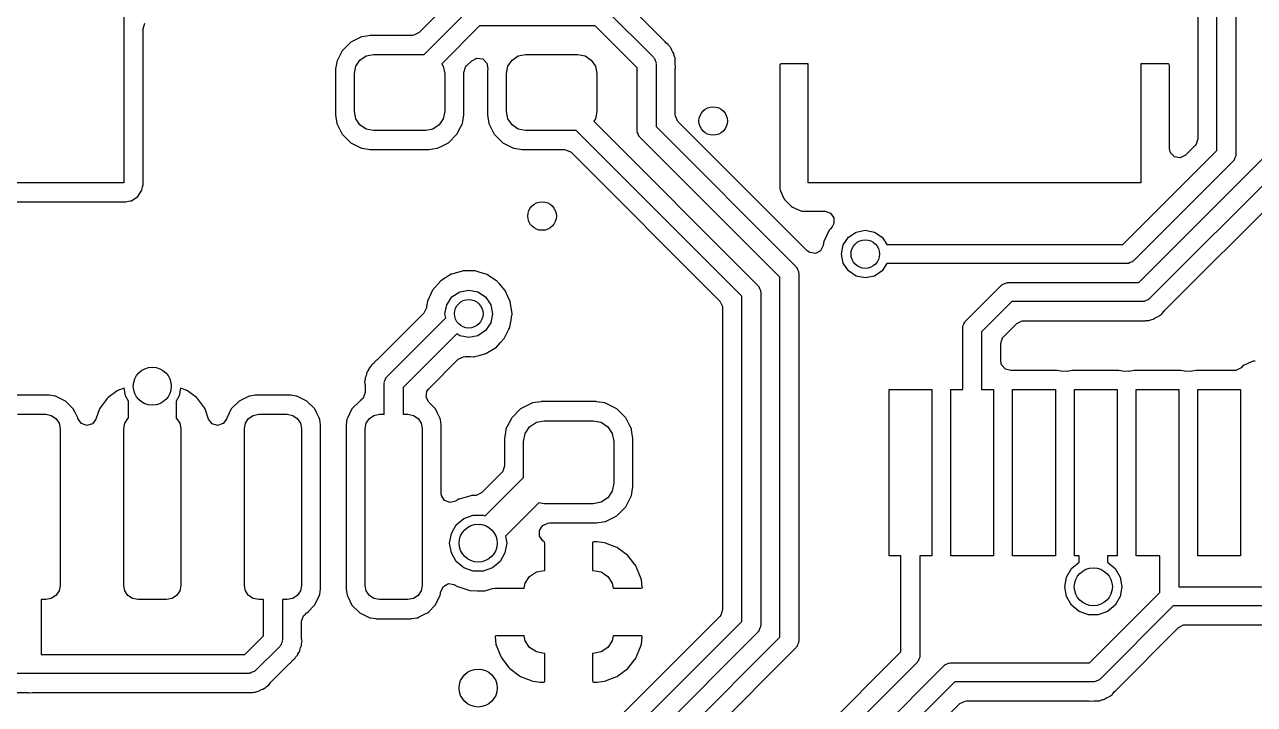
# Model space of a CAD drawing. Extents: x 0.04 to 2.01, y 0.04 to 5.04.
# Drawn here: x 0.841 to 1.35, y 2.077 to 2.359 of the extents above; entities that cross this region are included whole.
import ezdxf

# ---------------------------------------------------------------- set-up
doc = ezdxf.new("R2010")
doc.units = 0
doc.header["$MEASUREMENT"] = 0
doc.layers.add('BLACK', color=7, linetype='CONTINUOUS')

msp = doc.modelspace()

# ---------------------------------------------------------------- linework, layer by layer
at = {"layer": 'BLACK', "linetype": 'CONTINUOUS'}
for p, q in [((1.33469, 2.30669), (1.33469, 2.42742)), ((1.34256, 2.42906), (1.34256, 2.30506)), ((1.32679, 2.42254), (1.32679, 2.31157)), ((1.01452, 2.3659), (1.00412, 2.35549)), ((1.00624, 2.34646), (1.02478, 2.36499)), ((1.08152, 2.36499), (1.10121, 2.3453)), ((0.88189, 2.36197), (0.88189, 2.29331)), ((0.889783, 2.35709), (0.890528, 2.35938)), ((1.10603, 2.35165), (1.09485, 2.36282)), ((0.889783, 2.29253), (0.889783, 2.35709)), ((0.980303, 2.35377), (0.978078, 2.35263)), ((0.982393, 2.3541), (0.980303, 2.35377)), ((0.983844, 2.35433), (0.982393, 2.3541)), ((0.983995, 2.35435), (0.983844, 2.35433)), ((0.983844, 2.35433), (0.983844, 2.35433)), ((0.985641, 2.35435), (0.983995, 2.35435)), ((1.00136, 2.35435), (0.985641, 2.35435)), ((1.00197, 2.3544), (1.00136, 2.35435)), ((1.00412, 2.35549), (1.00197, 2.3544)), ((1.02919, 2.35827), (1.0135, 2.34258)), ((1.07711, 2.35827), (1.02919, 2.35827)), ((1.09449, 2.34089), (1.07711, 2.35827)), ((0.975853, 2.3515), (0.972321, 2.34797)), ((0.976126, 2.35164), (0.975853, 2.3515)), ((0.978078, 2.35263), (0.976126, 2.35164)), ((0.976126, 2.35164), (0.976126, 2.35164)), ((1.10643, 2.3513), (1.10603, 2.35165)), ((1.10734, 2.3506), (1.10643, 2.3513)), ((1.10753, 2.3503), (1.10734, 2.3506)), ((1.10753, 2.35029), (1.10753, 2.3503)), ((1.10753, 2.3503), (1.10753, 2.3503)), ((1.1081, 2.34958), (1.10753, 2.35029)), ((1.10827, 2.34941), (1.1081, 2.34958)), ((1.10843, 2.34922), (1.10827, 2.34941)), ((1.10854, 2.34896), (1.10843, 2.34922)), ((1.10884, 2.34825), (1.10854, 2.34896)), ((1.10854, 2.34896), (1.10854, 2.34896)), ((0.970329, 2.34406), (0.970053, 2.34352)), ((0.972182, 2.34769), (0.970329, 2.34406)), ((0.972321, 2.34797), (0.972182, 2.34769)), ((0.972182, 2.34769), (0.972182, 2.34769)), ((0.977962, 2.3416), (0.979668, 2.34415)), ((0.979668, 2.34415), (0.982223, 2.34586)), ((0.982223, 2.34586), (0.985236, 2.34646)), ((0.985236, 2.34646), (1.00624, 2.34646)), ((1.0238, 2.34171), (1.02596, 2.34388)), ((1.02596, 2.34388), (1.02811, 2.34497)), ((1.02811, 2.34497), (1.03049, 2.3446)), ((1.03049, 2.3446), (1.03219, 2.34289)), ((1.04095, 2.3416), (1.04266, 2.34415)), ((1.04266, 2.34415), (1.04522, 2.34586)), ((1.04522, 2.34586), (1.04823, 2.34646)), ((1.04823, 2.34646), (1.06988, 2.34646)), ((1.06988, 2.34646), (1.0729, 2.34586)), ((1.0729, 2.34586), (1.07545, 2.34415)), ((1.07545, 2.34415), (1.07716, 2.3416)), ((1.10121, 2.3453), (1.10135, 2.34502)), ((1.10135, 2.34502), (1.10161, 2.34483)), ((1.10161, 2.34483), (1.1019, 2.34396)), ((1.1019, 2.34396), (1.10231, 2.34314)), ((1.1091, 2.34775), (1.10884, 2.34825)), ((1.10965, 2.34685), (1.1091, 2.34775)), ((1.10974, 2.34641), (1.10965, 2.34685)), ((1.10999, 2.34558), (1.10974, 2.34641)), ((1.11002, 2.3455), (1.10999, 2.34558)), ((1.11017, 2.34517), (1.11002, 2.3455)), ((1.11002, 2.3455), (1.11002, 2.3455)), ((1.11021, 2.34406), (1.11017, 2.34517)), ((1.11021, 2.344), (1.11021, 2.34406)), ((1.11022, 2.34379), (1.11021, 2.344)), ((1.11026, 2.34362), (1.11022, 2.34379)), ((1.11026, 2.34285), (1.11026, 2.34362)), ((0.969582, 2.34054), (0.969469, 2.33982)), ((0.969469, 2.33982), (0.969469, 2.32159)), ((0.970005, 2.34321), (0.969582, 2.34054)), ((0.970053, 2.34352), (0.970005, 2.34321)), ((0.970005, 2.34321), (0.970005, 2.34321)), ((0.977362, 2.33858), (0.977962, 2.3416)), ((0.977362, 2.32283), (0.977362, 2.33858)), ((1.0135, 2.34258), (1.01416, 2.3416)), ((1.01416, 2.3416), (1.01476, 2.33858)), ((1.01476, 2.33858), (1.01476, 2.32283)), ((1.02266, 2.33896), (1.0234, 2.34125)), ((1.02266, 2.32159), (1.02266, 2.33896)), ((1.0234, 2.34125), (1.0238, 2.34171)), ((1.03219, 2.34289), (1.03257, 2.34051)), ((1.03257, 2.34051), (1.03246, 2.33982)), ((1.03246, 2.33982), (1.03246, 2.32159)), ((1.04035, 2.33858), (1.04095, 2.3416)), ((1.04035, 2.32283), (1.04035, 2.33858)), ((1.07716, 2.3416), (1.07776, 2.33858)), ((1.07776, 2.33858), (1.07776, 2.32283)), ((1.09449, 2.31496), (1.09449, 2.34089)), ((1.10231, 2.34314), (1.10226, 2.34282)), ((1.10226, 2.34282), (1.10236, 2.34252)), ((1.10236, 2.34252), (1.10236, 2.31659)), ((1.11026, 2.34271), (1.11026, 2.34285)), ((1.11033, 2.34076), (1.11026, 2.34271)), ((1.11026, 2.34041), (1.11027, 2.34058)), ((1.11026, 2.32148), (1.11026, 2.34041)), ((1.11027, 2.34058), (1.11033, 2.34076)), ((1.15366, 2.34236), (1.15354, 2.3422)), ((1.15354, 2.3422), (1.15354, 2.29167)), ((1.15416, 2.34252), (1.15366, 2.34236)), ((1.16535, 2.34252), (1.15416, 2.34252)), ((1.16535, 2.29331), (1.16535, 2.34252)), ((1.31464, 2.34252), (1.30315, 2.34252)), ((1.30315, 2.34252), (1.30315, 2.29331)), ((1.3148, 2.3424), (1.31464, 2.34252)), ((1.31496, 2.3419), (1.3148, 2.3424)), ((1.31496, 2.30753), (1.31496, 2.3419)), ((0.969469, 2.32159), (0.969493, 2.32144)), ((0.969493, 2.32144), (0.969493, 2.32144)), ((0.969493, 2.32144), (0.969646, 2.32047)), ((0.969646, 2.32047), (0.970053, 2.3179)), ((0.977962, 2.31982), (0.977362, 2.32283)), ((0.979668, 2.31727), (0.977962, 2.31982)), ((1.01416, 2.31982), (1.01246, 2.31727)), ((1.01476, 2.32283), (1.01416, 2.31982)), ((1.02207, 2.3179), (1.0222, 2.31868)), ((1.0222, 2.31868), (1.02263, 2.32144)), ((1.02263, 2.32144), (1.02266, 2.32159)), ((1.02263, 2.32144), (1.02263, 2.32144)), ((1.03246, 2.32159), (1.03248, 2.32144)), ((1.03248, 2.32144), (1.03248, 2.32144)), ((1.03248, 2.32144), (1.03264, 2.32047)), ((1.03264, 2.32047), (1.03305, 2.3179)), ((1.04095, 2.31982), (1.04035, 2.32283)), ((1.04266, 2.31727), (1.04095, 2.31982)), ((1.07716, 2.31982), (1.0765, 2.31883)), ((1.0765, 2.31883), (1.14452, 2.25082)), ((1.07776, 2.32283), (1.07716, 2.31982)), ((1.1103, 2.32087), (1.11026, 2.32148)), ((1.1114, 2.31872), (1.1103, 2.32087)), ((1.16497, 2.26515), (1.1114, 2.31872)), ((1.30224, 2.25197), (1.37195, 2.32168)), ((0.970053, 2.3179), (0.972321, 2.31345)), ((0.972321, 2.31345), (0.975853, 2.30992)), ((0.982223, 2.31556), (0.979668, 2.31727)), ((0.985236, 2.31496), (0.982223, 2.31556)), ((1.00689, 2.31496), (0.985236, 2.31496)), ((1.0099, 2.31556), (1.00689, 2.31496)), ((1.01246, 2.31727), (1.0099, 2.31556)), ((1.01627, 2.30992), (1.01981, 2.31345)), ((1.01981, 2.31345), (1.02125, 2.31628)), ((1.02125, 2.31628), (1.02193, 2.31763)), ((1.02193, 2.31763), (1.02207, 2.3179)), ((1.02193, 2.31763), (1.02193, 2.31763)), ((1.03305, 2.3179), (1.03531, 2.31345)), ((1.03531, 2.31345), (1.03884, 2.30992)), ((1.04522, 2.31556), (1.04266, 2.31727)), ((1.04823, 2.31496), (1.04522, 2.31556)), ((1.06924, 2.31496), (1.04823, 2.31496)), ((1.1378, 2.2464), (1.06924, 2.31496)), ((1.09459, 2.31466), (1.09449, 2.31496)), ((1.09454, 2.31434), (1.09459, 2.31466)), ((1.09496, 2.31352), (1.09454, 2.31434)), ((1.09524, 2.31265), (1.09496, 2.31352)), ((1.10236, 2.31659), (1.16026, 2.25869)), ((1.37637, 2.31496), (1.30665, 2.24525)), ((0.975853, 2.30992), (0.976126, 2.30978)), ((0.976126, 2.30978), (0.976126, 2.30978)), ((0.976126, 2.30978), (0.978022, 2.30881)), ((0.978022, 2.30881), (0.980303, 2.30765)), ((1.01182, 2.30765), (1.0141, 2.30881)), ((1.0141, 2.30881), (1.016, 2.30978)), ((1.016, 2.30978), (1.01627, 2.30992)), ((1.016, 2.30978), (1.016, 2.30978)), ((1.03884, 2.30992), (1.03912, 2.30978)), ((1.03912, 2.30978), (1.03912, 2.30978)), ((1.03912, 2.30978), (1.04101, 2.30881)), ((1.04101, 2.30881), (1.0433, 2.30765)), ((1.0955, 2.31246), (1.09524, 2.31265)), ((1.09564, 2.31218), (1.0955, 2.31246)), ((1.15354, 2.25427), (1.09564, 2.31218)), ((1.32565, 2.30881), (1.32161, 2.30478)), ((1.32605, 2.30928), (1.32565, 2.30881)), ((1.32679, 2.31157), (1.32605, 2.30928)), ((0.980303, 2.30765), (0.980606, 2.3076)), ((0.980606, 2.3076), (0.980606, 2.3076)), ((0.980606, 2.3076), (0.983844, 2.30709)), ((0.983844, 2.30709), (0.983844, 2.30709)), ((0.983844, 2.30709), (0.983995, 2.30707)), ((0.983995, 2.30707), (0.996061, 2.30707)), ((0.996061, 2.30707), (1.00813, 2.30707)), ((1.00813, 2.30707), (1.00828, 2.30709)), ((1.00828, 2.30709), (1.00973, 2.30732)), ((1.00828, 2.30709), (1.00828, 2.30709)), ((1.00973, 2.30732), (1.01182, 2.30765)), ((1.0433, 2.30765), (1.0436, 2.3076)), ((1.0436, 2.3076), (1.0436, 2.3076)), ((1.0436, 2.3076), (1.04684, 2.30709)), ((1.04684, 2.30709), (1.04684, 2.30709)), ((1.04684, 2.30709), (1.04699, 2.30707)), ((1.04699, 2.30707), (1.04863, 2.30707)), ((1.04863, 2.30707), (1.06435, 2.30707)), ((1.06435, 2.30707), (1.06664, 2.30632)), ((1.06664, 2.30632), (1.06711, 2.30593)), ((1.06711, 2.30593), (1.12876, 2.24427)), ((1.29572, 2.26772), (1.33469, 2.30669)), ((1.313, 2.24043), (1.37849, 2.30593)), ((1.31539, 2.30577), (1.31496, 2.30753)), ((1.31709, 2.30406), (1.31539, 2.30577)), ((1.31947, 2.30368), (1.31709, 2.30406)), ((1.32161, 2.30478), (1.31947, 2.30368)), ((1.34209, 2.30362), (1.34181, 2.30274)), ((1.34251, 2.30444), (1.34209, 2.30362)), ((1.34256, 2.30506), (1.34246, 2.30475)), ((1.34246, 2.30475), (1.34251, 2.30444)), ((1.34141, 2.30227), (1.30013, 2.261)), ((1.34155, 2.30255), (1.34141, 2.30227)), ((1.34181, 2.30274), (1.34155, 2.30255)), ((0.88189, 2.29331), (0.744094, 2.29331)), ((1.30315, 2.29331), (1.16535, 2.29331)), ((0.88497, 2.28587), (0.887581, 2.28762)), ((0.887581, 2.28762), (0.889325, 2.29023)), ((0.889325, 2.29023), (0.889442, 2.29081)), ((0.889442, 2.29081), (0.889612, 2.29167)), ((0.889612, 2.29167), (0.889783, 2.29253)), ((1.15354, 2.29167), (1.15356, 2.29144)), ((1.15356, 2.29144), (1.15363, 2.29081)), ((1.15363, 2.29081), (1.15378, 2.29026)), ((1.15378, 2.29026), (1.15531, 2.28683)), ((0.743317, 2.28541), (0.882667, 2.28541)), ((0.882667, 2.28541), (0.883735, 2.28563)), ((0.883735, 2.28563), (0.884593, 2.2858)), ((0.884593, 2.2858), (0.88497, 2.28587)), ((0.884593, 2.2858), (0.884593, 2.2858)), ((1.15531, 2.28683), (1.15571, 2.28625)), ((1.15571, 2.28625), (1.15831, 2.28365)), ((1.15831, 2.28365), (1.15889, 2.28325)), ((1.15889, 2.28325), (1.16232, 2.28173)), ((1.16232, 2.28173), (1.16288, 2.28158)), ((1.16288, 2.28158), (1.16349, 2.28151)), ((1.16349, 2.28151), (1.16371, 2.2815)), ((1.16371, 2.2815), (1.17232, 2.2815)), ((1.17232, 2.2815), (1.17461, 2.28075)), ((1.17461, 2.28075), (1.17602, 2.2788)), ((1.17602, 2.2788), (1.17602, 2.27639)), ((1.174, 2.27362), (1.17184, 2.26902)), ((1.17438, 2.27405), (1.174, 2.27362)), ((1.17524, 2.27502), (1.17438, 2.27405)), ((1.17602, 2.27639), (1.17524, 2.27502)), ((1.18202, 2.27074), (1.18521, 2.27287)), ((1.18521, 2.27287), (1.18898, 2.27362)), ((1.18898, 2.27362), (1.19274, 2.27287)), ((1.19274, 2.27287), (1.19594, 2.27074)), ((1.17157, 2.26731), (1.17049, 2.26516)), ((1.17173, 2.2683), (1.17157, 2.26731)), ((1.17184, 2.26902), (1.17173, 2.2683)), ((1.17913, 2.26378), (1.17988, 2.26755)), ((1.17988, 2.26755), (1.18202, 2.27074)), ((1.19594, 2.27074), (1.19796, 2.26772)), ((1.19796, 2.26772), (1.29572, 2.26772)), ((1.16596, 2.26443), (1.16497, 2.26515)), ((1.16834, 2.26406), (1.16596, 2.26443)), ((1.17049, 2.26516), (1.16834, 2.26406)), ((1.17988, 2.26001), (1.17913, 2.26378)), ((1.16026, 2.25869), (1.16041, 2.25841)), ((1.16041, 2.25841), (1.16067, 2.25822)), ((1.16067, 2.25822), (1.16095, 2.25734)), ((1.16095, 2.25734), (1.16137, 2.25652)), ((1.18202, 2.25682), (1.17988, 2.26001)), ((1.19796, 2.25984), (1.19594, 2.25682)), ((1.29735, 2.25984), (1.19796, 2.25984)), ((1.29765, 2.25994), (1.29735, 2.25984)), ((1.29796, 2.25989), (1.29765, 2.25994)), ((1.29878, 2.26031), (1.29796, 2.25989)), ((1.29966, 2.26059), (1.29878, 2.26031)), ((1.29985, 2.26085), (1.29966, 2.26059)), ((1.30013, 2.261), (1.29985, 2.26085)), ((1.01311, 2.2527), (1.00975, 2.24889)), ((1.01741, 2.25541), (1.01311, 2.2527)), ((1.01767, 2.25549), (1.01741, 2.25541)), ((1.02203, 2.25673), (1.01767, 2.25549)), ((1.01767, 2.25549), (1.01767, 2.25549)), ((1.02229, 2.25681), (1.02203, 2.25673)), ((1.02203, 2.25673), (1.02203, 2.25673)), ((1.02257, 2.25681), (1.02229, 2.25681)), ((1.02436, 2.2568), (1.02257, 2.25681)), ((1.02737, 2.25678), (1.02436, 2.2568)), ((1.02988, 2.25603), (1.02737, 2.25678)), ((1.03197, 2.2554), (1.02988, 2.25603)), ((1.03224, 2.25532), (1.03197, 2.2554)), ((1.03197, 2.2554), (1.03197, 2.2554)), ((1.03265, 2.25506), (1.03224, 2.25532)), ((1.03627, 2.25271), (1.03265, 2.25506)), ((1.0365, 2.25256), (1.03627, 2.25271)), ((1.03627, 2.25271), (1.03627, 2.25271)), ((1.03668, 2.25235), (1.0365, 2.25256)), ((1.03748, 2.25142), (1.03668, 2.25235)), ((1.03668, 2.25235), (1.03668, 2.25235)), ((1.15354, 2.10507), (1.15354, 2.25427)), ((1.16137, 2.25652), (1.16132, 2.25621)), ((1.16132, 2.25621), (1.16142, 2.25591)), ((1.16142, 2.25591), (1.16142, 2.10344)), ((1.18521, 2.25469), (1.18202, 2.25682)), ((1.18898, 2.25394), (1.18521, 2.25469)), ((1.19274, 2.25469), (1.18898, 2.25394)), ((1.19594, 2.25682), (1.19274, 2.25469)), ((1.24659, 2.2515), (1.24742, 2.25192)), ((1.24742, 2.25192), (1.24773, 2.25187)), ((1.24773, 2.25187), (1.24803, 2.25197)), ((1.24803, 2.25197), (1.30224, 2.25197)), ((1.00975, 2.24889), (1.00759, 2.24429)), ((1.01776, 2.24601), (1.02096, 2.24815)), ((1.02096, 2.24815), (1.02472, 2.2489)), ((1.02472, 2.2489), (1.02849, 2.24815)), ((1.02849, 2.24815), (1.03168, 2.24601)), ((1.03982, 2.24871), (1.03748, 2.25142)), ((1.03993, 2.24846), (1.03982, 2.24871)), ((1.03994, 2.24846), (1.03993, 2.24846)), ((1.04096, 2.2462), (1.03994, 2.24846)), ((1.14452, 2.25082), (1.14466, 2.25053)), ((1.14466, 2.25053), (1.14492, 2.25035)), ((1.14492, 2.25035), (1.1452, 2.24947)), ((1.1452, 2.24947), (1.14562, 2.24865)), ((1.14562, 2.24865), (1.14557, 2.24833)), ((1.14557, 2.24833), (1.14567, 2.24803)), ((1.14567, 2.24803), (1.14567, 2.10996)), ((1.23048, 2.23605), (1.24525, 2.25082)), ((1.24525, 2.25082), (1.24553, 2.25096)), ((1.24553, 2.25096), (1.24572, 2.25122)), ((1.24572, 2.25122), (1.24659, 2.2515)), ((1.00725, 2.24213), (1.00715, 2.24148)), ((1.00759, 2.24429), (1.00725, 2.24213)), ((1.01488, 2.23906), (1.01563, 2.24282)), ((1.01563, 2.24282), (1.01776, 2.24601)), ((1.03168, 2.24601), (1.03382, 2.24282)), ((1.03382, 2.24282), (1.03457, 2.23906)), ((1.04192, 2.24408), (1.04096, 2.2462)), ((1.04264, 2.23906), (1.04192, 2.24408)), ((1.12876, 2.24427), (1.12985, 2.24213)), ((1.12985, 2.24213), (1.1299, 2.24152)), ((1.1378, 2.11159), (1.1378, 2.2464)), ((1.24966, 2.24409), (1.2372, 2.23164)), ((1.30387, 2.24409), (1.24966, 2.24409)), ((1.30417, 2.24419), (1.30387, 2.24409)), ((1.30449, 2.24414), (1.30417, 2.24419)), ((1.30531, 2.24456), (1.30449, 2.24414)), ((1.30618, 2.24485), (1.30531, 2.24456)), ((1.30637, 2.2451), (1.30618, 2.24485)), ((1.30665, 2.24525), (1.30637, 2.2451)), ((1.00606, 2.23932), (0.986746, 2.22001)), ((0.990838, 2.21294), (1.01523, 2.23733)), ((1.00715, 2.24148), (1.00606, 2.23932)), ((1.01523, 2.23733), (1.01488, 2.23906)), ((1.03457, 2.23906), (1.03382, 2.23529)), ((1.04227, 2.23644), (1.04261, 2.23847)), ((1.04261, 2.23847), (1.04264, 2.23862)), ((1.04261, 2.23847), (1.04261, 2.23847)), ((1.04264, 2.23862), (1.04264, 2.23906)), ((1.1299, 2.24152), (1.1299, 2.11648)), ((1.30693, 2.23647), (1.30776, 2.23672)), ((1.30776, 2.23672), (1.3082, 2.2368)), ((1.3082, 2.2368), (1.3091, 2.23735)), ((1.3091, 2.23735), (1.3096, 2.23762)), ((1.3096, 2.23762), (1.31031, 2.23792)), ((1.31031, 2.23792), (1.31056, 2.23803)), ((1.31031, 2.23792), (1.31031, 2.23792)), ((1.31056, 2.23803), (1.31076, 2.23819)), ((1.31076, 2.23819), (1.31093, 2.23836)), ((1.31093, 2.23836), (1.31164, 2.23892)), ((1.31164, 2.23892), (1.31195, 2.23912)), ((1.31195, 2.23912), (1.31265, 2.24003)), ((1.31265, 2.24003), (1.313, 2.24043)), ((1.03168, 2.2321), (1.02849, 2.22996)), ((1.03382, 2.23529), (1.03168, 2.2321)), ((1.03958, 2.22904), (1.04132, 2.23264)), ((1.04132, 2.23264), (1.04167, 2.23336)), ((1.04167, 2.23336), (1.04179, 2.23361)), ((1.04167, 2.23336), (1.04167, 2.23336)), ((1.04179, 2.23361), (1.04227, 2.23644)), ((1.22933, 2.23327), (1.22943, 2.23357)), ((1.22933, 2.20768), (1.22933, 2.23327)), ((1.22938, 2.23388), (1.2298, 2.2347)), ((1.22943, 2.23357), (1.22938, 2.23388)), ((1.2298, 2.2347), (1.23008, 2.23558)), ((1.23008, 2.23558), (1.23034, 2.23577)), ((1.23034, 2.23577), (1.23048, 2.23605)), ((1.2372, 2.23164), (1.2372, 2.20768)), ((1.24624, 2.22951), (1.25179, 2.23506)), ((1.25179, 2.23506), (1.25394, 2.23615)), ((1.25394, 2.23615), (1.25455, 2.2362)), ((1.25455, 2.2362), (1.30176, 2.2362)), ((1.30176, 2.2362), (1.30193, 2.23619)), ((1.30193, 2.23619), (1.30211, 2.23612)), ((1.30211, 2.23612), (1.30406, 2.2362)), ((1.30406, 2.2362), (1.3042, 2.2362)), ((1.3042, 2.2362), (1.30497, 2.2362)), ((1.30497, 2.2362), (1.30514, 2.23623)), ((1.30514, 2.23623), (1.30535, 2.23625)), ((1.30535, 2.23625), (1.30598, 2.23627)), ((1.30598, 2.23627), (1.30616, 2.23628)), ((1.30616, 2.23628), (1.30652, 2.23629)), ((1.30652, 2.23629), (1.30685, 2.23643)), ((1.30685, 2.23643), (1.30693, 2.23647)), ((1.30685, 2.23643), (1.30685, 2.23643)), ((1.01978, 2.23075), (0.997559, 2.20853)), ((1.02096, 2.22996), (1.01978, 2.23075)), ((1.02472, 2.22921), (1.02096, 2.22996)), ((1.02849, 2.22996), (1.02472, 2.22921)), ((1.03617, 2.22527), (1.03785, 2.22712)), ((1.03785, 2.22712), (1.03939, 2.22883)), ((1.03939, 2.22883), (1.03958, 2.22904)), ((1.03939, 2.22883), (1.03939, 2.22883)), ((1.2451, 2.22675), (1.24584, 2.22904)), ((1.2451, 2.21945), (1.2451, 2.22675)), ((1.24584, 2.22904), (1.24624, 2.22951)), ((1.0204, 2.2202), (1.02254, 2.22129)), ((1.02254, 2.22129), (1.02322, 2.22134)), ((1.02322, 2.22134), (1.02527, 2.2213)), ((1.02527, 2.2213), (1.02666, 2.22128)), ((1.02666, 2.22128), (1.02666, 2.22128)), ((1.02666, 2.22128), (1.02694, 2.22127)), ((1.02694, 2.22127), (1.02721, 2.22135)), ((1.02721, 2.22135), (1.02943, 2.22195)), ((1.02721, 2.22135), (1.02721, 2.22135)), ((1.02943, 2.22195), (1.03184, 2.22261)), ((1.03184, 2.22261), (1.03617, 2.22527)), ((0.983281, 2.21617), (0.982875, 2.21541)), ((0.983315, 2.21625), (0.983281, 2.21617)), ((0.983449, 2.21659), (0.983315, 2.21625)), ((0.983315, 2.21625), (0.983315, 2.21625)), ((0.984163, 2.21736), (0.983449, 2.21659)), ((0.984243, 2.21744), (0.984163, 2.21736)), ((0.984378, 2.2176), (0.984243, 2.21744)), ((0.984478, 2.21774), (0.984378, 2.2176)), ((0.985021, 2.21829), (0.984478, 2.21774)), ((0.985122, 2.21839), (0.985021, 2.21829)), ((0.986201, 2.21956), (0.985122, 2.21839)), ((0.986446, 2.21982), (0.986201, 2.21956)), ((0.986623, 2.21991), (0.986446, 2.21982)), ((0.986746, 2.22001), (0.986623, 2.21991)), ((1.00814, 2.20795), (1.0204, 2.2202)), ((1.24542, 2.21788), (1.2451, 2.21945)), ((1.24702, 2.21608), (1.24542, 2.21788)), ((1.34469, 2.21671), (1.34255, 2.21562)), ((1.3453, 2.21732), (1.34469, 2.21671)), ((1.34589, 2.21773), (1.3453, 2.21732)), ((1.34931, 2.21925), (1.34589, 2.21773)), ((1.34987, 2.2194), (1.34931, 2.21925)), ((1.35049, 2.21947), (1.34987, 2.2194)), ((0.981686, 2.2111), (0.981601, 2.21075)), ((0.981791, 2.212), (0.981686, 2.2111)), ((0.981816, 2.2125), (0.981791, 2.21225)), ((0.981791, 2.21225), (0.981791, 2.212)), ((0.98216, 2.21336), (0.981816, 2.2125)), ((0.982204, 2.21347), (0.98216, 2.21336)), ((0.982376, 2.21401), (0.982204, 2.21347)), ((0.982535, 2.21468), (0.982376, 2.21401)), ((0.982618, 2.21503), (0.982535, 2.21468)), ((0.982822, 2.21533), (0.982618, 2.21503)), ((0.982875, 2.21541), (0.982822, 2.21533)), ((0.982822, 2.21533), (0.982822, 2.21533)), ((0.989734, 2.21077), (0.990152, 2.21159)), ((0.990152, 2.21159), (0.990437, 2.21247)), ((0.990437, 2.21247), (0.990694, 2.21266)), ((0.990694, 2.21266), (0.990838, 2.21294)), ((1.24922, 2.2156), (1.24702, 2.21608)), ((1.24922, 2.21557), (1.24922, 2.2156)), ((1.26849, 2.21557), (1.24922, 2.21557)), ((1.2708, 2.21511), (1.26849, 2.21557)), ((1.27248, 2.21524), (1.2708, 2.21511)), ((1.2708, 2.21511), (1.2708, 2.21511)), ((1.27251, 2.21511), (1.27248, 2.21524)), ((1.27481, 2.21557), (1.27251, 2.21511)), ((1.29408, 2.21557), (1.27481, 2.21557)), ((1.29639, 2.21511), (1.29408, 2.21557)), ((1.29808, 2.21524), (1.29639, 2.21511)), ((1.29639, 2.21511), (1.29639, 2.21511)), ((1.2981, 2.21511), (1.29808, 2.21524)), ((1.3004, 2.21557), (1.2981, 2.21511)), ((1.31968, 2.21557), (1.3004, 2.21557)), ((1.32198, 2.21511), (1.31968, 2.21557)), ((1.32367, 2.21524), (1.32198, 2.21511)), ((1.32198, 2.21511), (1.32198, 2.21511)), ((1.32369, 2.21511), (1.32367, 2.21524)), ((1.32599, 2.21557), (1.32369, 2.21511)), ((1.34193, 2.21557), (1.32599, 2.21557)), ((1.34255, 2.21562), (1.34193, 2.21557)), ((0.879098, 2.2072), (0.875282, 2.20438)), ((0.879608, 2.20747), (0.879098, 2.2072)), ((0.881946, 2.20829), (0.879608, 2.20747)), ((0.882523, 2.20502), (0.881946, 2.20829)), ((0.905298, 2.20829), (0.904721, 2.20502)), ((0.907636, 2.20747), (0.905298, 2.20829)), ((0.908146, 2.2072), (0.907636, 2.20747)), ((0.911962, 2.20438), (0.908146, 2.2072)), ((0.981791, 2.20643), (0.981047, 2.20414)), ((0.981601, 2.21075), (0.98169, 2.21009)), ((0.98169, 2.21009), (0.981756, 2.20961)), ((0.981756, 2.20961), (0.981791, 2.20908)), ((0.981791, 2.20908), (0.981791, 2.20643)), ((0.989685, 2.21016), (0.989783, 2.21046)), ((0.989685, 2.19744), (0.989685, 2.21016)), ((0.989783, 2.21046), (0.989734, 2.21077)), ((0.997559, 2.20853), (0.997559, 2.19744)), ((1.00705, 2.20458), (1.00742, 2.20696)), ((1.00742, 2.20696), (1.00814, 2.20795)), ((1.19882, 2.13878), (1.19882, 2.20768)), ((1.19882, 2.20768), (1.21654, 2.20768)), ((1.21654, 2.20768), (1.21654, 2.13878)), ((1.22441, 2.13878), (1.22441, 2.20768)), ((1.22441, 2.20768), (1.22933, 2.20768)), ((1.2372, 2.20768), (1.24213, 2.20768)), ((1.24213, 2.20768), (1.24213, 2.13878)), ((1.25, 2.13878), (1.25, 2.20768)), ((1.25, 2.20768), (1.26772, 2.20768)), ((1.26772, 2.20768), (1.26772, 2.13878)), ((1.27559, 2.13878), (1.27559, 2.20768)), ((1.27559, 2.20768), (1.29331, 2.20768)), ((1.29331, 2.20768), (1.29331, 2.13878)), ((1.30118, 2.13878), (1.30118, 2.20768)), ((1.30118, 2.20768), (1.3189, 2.20768)), ((1.3189, 2.20768), (1.3189, 2.12598)), ((1.32677, 2.13878), (1.32677, 2.20768)), ((1.32677, 2.20768), (1.34449, 2.20768)), ((1.34449, 2.20768), (1.34449, 2.13878)), ((0.850835, 2.20533), (0.836409, 2.20533)), ((0.850975, 2.20531), (0.850835, 2.20533)), ((0.853225, 2.20499), (0.850975, 2.20531)), ((0.850975, 2.20531), (0.850975, 2.20531)), ((0.853524, 2.20494), (0.853225, 2.20499)), ((0.853225, 2.20499), (0.853225, 2.20499)), ((0.857652, 2.20292), (0.853524, 2.20494)), ((0.860903, 2.19968), (0.857652, 2.20292)), ((0.874874, 2.20397), (0.872055, 2.20015)), ((0.875282, 2.20438), (0.874874, 2.20397)), ((0.88378, 2.20284), (0.882523, 2.20502)), ((0.88378, 2.19587), (0.88378, 2.20284)), ((0.904721, 2.20502), (0.903465, 2.20284)), ((0.903465, 2.20284), (0.903465, 2.19587)), ((0.91237, 2.20397), (0.911962, 2.20438)), ((0.915189, 2.20015), (0.91237, 2.20397)), ((0.929573, 2.20291), (0.926327, 2.19966)), ((0.932968, 2.20458), (0.929573, 2.20291)), ((0.933424, 2.2048), (0.932968, 2.20458)), ((0.933696, 2.20494), (0.933424, 2.2048)), ((0.933424, 2.2048), (0.933424, 2.2048)), ((0.933996, 2.20498), (0.933696, 2.20494)), ((0.936267, 2.20531), (0.933996, 2.20498)), ((0.933996, 2.20498), (0.933996, 2.20498)), ((0.936268, 2.20531), (0.936267, 2.20531)), ((0.936409, 2.20533), (0.936268, 2.20531)), ((0.950835, 2.20533), (0.936409, 2.20533)), ((0.950975, 2.20531), (0.950835, 2.20533)), ((0.953225, 2.20499), (0.950975, 2.20531)), ((0.950975, 2.20531), (0.950975, 2.20531)), ((0.953524, 2.20494), (0.953225, 2.20499)), ((0.953225, 2.20499), (0.953225, 2.20499)), ((0.957652, 2.20292), (0.953524, 2.20494)), ((0.960903, 2.19968), (0.957652, 2.20292)), ((0.979573, 2.20291), (0.976327, 2.19966)), ((0.979862, 2.20305), (0.979573, 2.20291)), ((0.980124, 2.20324), (0.979862, 2.20305)), ((0.981047, 2.20414), (0.98007, 2.20332)), ((0.98007, 2.20332), (0.980124, 2.20324)), ((1.00814, 2.20243), (1.00705, 2.20458)), ((1.0109, 2.19968), (1.00814, 2.20243)), ((1.0506, 2.20193), (1.04648, 2.19983)), ((1.05087, 2.20207), (1.0506, 2.20193)), ((1.0506, 2.20193), (1.0506, 2.20193)), ((1.05117, 2.20211), (1.05087, 2.20207)), ((1.05458, 2.20265), (1.05117, 2.20211)), ((1.05117, 2.20211), (1.05117, 2.20211)), ((1.05473, 2.20268), (1.05458, 2.20265)), ((1.05458, 2.20265), (1.05458, 2.20265)), ((1.07751, 2.20268), (1.05473, 2.20268)), ((1.07766, 2.20265), (1.07751, 2.20268)), ((1.08107, 2.20211), (1.07766, 2.20265)), ((1.07766, 2.20265), (1.07766, 2.20265)), ((1.08137, 2.20207), (1.08107, 2.20211)), ((1.08107, 2.20211), (1.08107, 2.20211)), ((1.08165, 2.20193), (1.08137, 2.20207)), ((1.08576, 2.19983), (1.08165, 2.20193)), ((1.08165, 2.20193), (1.08165, 2.20193)), ((0.837717, 2.19744), (0.849528, 2.19744)), ((0.849528, 2.19744), (0.851788, 2.19699)), ((0.851788, 2.19699), (0.853703, 2.19571)), ((0.861613, 2.19823), (0.860903, 2.19968)), ((0.86273, 2.19596), (0.861613, 2.19823)), ((0.862927, 2.19556), (0.86273, 2.19596)), ((0.871786, 2.19964), (0.87029, 2.19538)), ((0.872055, 2.20015), (0.871786, 2.19964)), ((0.883541, 2.19571), (0.88378, 2.19587)), ((0.903465, 2.19587), (0.903703, 2.19571)), ((0.915458, 2.19964), (0.915189, 2.20015)), ((0.916955, 2.19538), (0.915458, 2.19964)), ((0.926327, 2.19966), (0.92431, 2.19553)), ((0.933541, 2.19571), (0.935457, 2.19699)), ((0.935457, 2.19699), (0.937717, 2.19744)), ((0.937717, 2.19744), (0.949528, 2.19744)), ((0.949528, 2.19744), (0.951788, 2.19699)), ((0.951788, 2.19699), (0.953703, 2.19571)), ((0.961613, 2.19823), (0.960903, 2.19968)), ((0.96273, 2.19596), (0.961613, 2.19823)), ((0.962927, 2.19556), (0.96273, 2.19596)), ((0.976327, 2.19966), (0.97431, 2.19553)), ((0.983541, 2.19571), (0.985457, 2.19699)), ((0.985457, 2.19699), (0.987717, 2.19744)), ((0.987717, 2.19744), (0.989685, 2.19744)), ((0.997559, 2.19744), (0.999528, 2.19744)), ((0.999528, 2.19744), (1.00179, 2.19699)), ((1.00179, 2.19699), (1.0037, 2.19571)), ((1.01161, 2.19823), (1.0109, 2.19968)), ((1.01273, 2.19596), (1.01161, 2.19823)), ((1.01293, 2.19556), (1.01273, 2.19596)), ((1.04251, 2.19599), (1.04237, 2.19572)), ((1.04621, 2.19969), (1.04251, 2.19599)), ((1.04648, 2.19983), (1.04621, 2.19969)), ((1.04648, 2.19983), (1.04648, 2.19983)), ((1.08603, 2.19969), (1.08576, 2.19983)), ((1.08576, 2.19983), (1.08576, 2.19983)), ((1.08973, 2.19599), (1.08603, 2.19969)), ((1.08987, 2.19572), (1.08973, 2.19599)), ((0.853703, 2.19571), (0.854984, 2.1938)), ((0.854984, 2.1938), (0.855433, 2.19154)), ((0.855433, 2.19154), (0.855433, 2.12657)), ((0.862944, 2.19544), (0.862927, 2.19556)), ((0.864248, 2.19358), (0.862944, 2.19544)), ((0.86652, 2.19278), (0.864248, 2.19358)), ((0.868828, 2.19347), (0.86652, 2.19278)), ((0.87029, 2.19538), (0.868828, 2.19347)), ((0.881811, 2.19154), (0.882261, 2.1938)), ((0.881811, 2.12657), (0.881811, 2.19154)), ((0.882261, 2.1938), (0.883541, 2.19571)), ((0.903703, 2.19571), (0.904984, 2.1938)), ((0.904984, 2.1938), (0.905433, 2.19154)), ((0.905433, 2.19154), (0.905433, 2.12657)), ((0.918387, 2.19349), (0.916955, 2.19538)), ((0.920688, 2.19278), (0.918387, 2.19349)), ((0.922968, 2.19355), (0.920688, 2.19278)), ((0.924296, 2.19544), (0.922968, 2.19355)), ((0.92431, 2.19553), (0.924296, 2.19544)), ((0.931811, 2.19154), (0.932261, 2.1938)), ((0.931811, 2.12657), (0.931811, 2.19154)), ((0.932261, 2.1938), (0.933541, 2.19571)), ((0.953703, 2.19571), (0.954984, 2.1938)), ((0.954984, 2.1938), (0.955433, 2.19154)), ((0.955433, 2.19154), (0.955433, 2.12657)), ((0.962972, 2.19526), (0.962927, 2.19556)), ((0.963302, 2.19301), (0.962972, 2.19526)), ((0.962972, 2.19526), (0.962972, 2.19526)), ((0.963327, 2.19284), (0.963302, 2.19301)), ((0.963327, 2.12527), (0.963327, 2.19284)), ((0.973975, 2.19324), (0.973917, 2.19284)), ((0.973917, 2.19284), (0.973917, 2.12527)), ((0.974266, 2.19523), (0.973975, 2.19324)), ((0.97431, 2.19553), (0.974266, 2.19523)), ((0.974266, 2.19523), (0.974266, 2.19523)), ((0.981811, 2.19154), (0.982261, 2.1938)), ((0.981811, 2.12657), (0.981811, 2.19154)), ((0.982261, 2.1938), (0.983541, 2.19571)), ((1.0037, 2.19571), (1.00498, 2.1938)), ((1.00498, 2.1938), (1.00543, 2.19154)), ((1.00543, 2.19154), (1.00543, 2.12657)), ((1.01297, 2.19526), (1.01293, 2.19556)), ((1.0133, 2.19301), (1.01297, 2.19526)), ((1.01297, 2.19526), (1.01297, 2.19526)), ((1.01333, 2.19284), (1.0133, 2.19301)), ((1.01333, 2.16477), (1.01333, 2.19284)), ((1.04009, 2.19103), (1.03993, 2.18999)), ((1.04014, 2.19134), (1.04009, 2.19103)), ((1.04009, 2.19103), (1.04009, 2.19103)), ((1.04065, 2.19234), (1.04014, 2.19134)), ((1.04237, 2.19572), (1.04065, 2.19234)), ((1.04237, 2.19572), (1.04237, 2.19572)), ((1.04808, 2.18947), (1.04994, 2.19226)), ((1.04994, 2.19226), (1.05274, 2.19413)), ((1.05274, 2.19413), (1.05603, 2.19478)), ((1.05603, 2.19478), (1.07621, 2.19478)), ((1.07621, 2.19478), (1.07951, 2.19413)), ((1.07951, 2.19413), (1.0823, 2.19226)), ((1.0823, 2.19226), (1.08417, 2.18947)), ((1.09159, 2.19234), (1.08987, 2.19572)), ((1.08987, 2.19572), (1.08987, 2.19572)), ((1.0921, 2.19134), (1.09159, 2.19234)), ((1.09215, 2.19103), (1.0921, 2.19134)), ((1.09232, 2.18999), (1.09215, 2.19103)), ((1.09215, 2.19103), (1.09215, 2.19103)), ((1.03993, 2.18999), (1.03953, 2.18747)), ((1.03953, 2.18747), (1.03953, 2.17609)), ((1.04742, 2.18617), (1.04808, 2.18947)), ((1.04742, 2.17121), (1.04742, 2.18617)), ((1.08417, 2.18947), (1.08482, 2.18617)), ((1.08482, 2.18617), (1.08482, 2.16895)), ((1.09272, 2.18747), (1.09232, 2.18999)), ((1.09272, 2.16765), (1.09272, 2.18747)), ((1.03953, 2.17609), (1.03878, 2.1738)), ((1.03839, 2.17333), (1.02996, 2.16491)), ((1.03157, 2.15536), (1.04742, 2.17121)), ((1.03878, 2.1738), (1.03839, 2.17333)), ((1.08417, 2.16565), (1.0823, 2.16286)), ((1.08482, 2.16895), (1.08417, 2.16565)), ((1.09223, 2.16456), (1.09269, 2.1675)), ((1.09269, 2.1675), (1.09272, 2.16765)), ((1.09269, 2.1675), (1.09269, 2.1675)), ((1.01345, 2.16381), (1.01333, 2.16477)), ((1.01473, 2.16178), (1.01345, 2.16381)), ((1.01697, 2.16088), (1.01473, 2.16178)), ((1.0193, 2.16148), (1.01697, 2.16088)), ((1.01978, 2.16178), (1.0193, 2.16148)), ((1.02049, 2.16223), (1.01978, 2.16178)), ((1.02076, 2.1623), (1.02049, 2.16223)), ((1.02565, 2.1637), (1.02076, 2.1623)), ((1.02076, 2.1623), (1.02076, 2.1623)), ((1.02592, 2.16378), (1.02565, 2.1637)), ((1.02565, 2.1637), (1.02565, 2.1637)), ((1.0262, 2.16378), (1.02592, 2.16378)), ((1.02718, 2.16377), (1.0262, 2.16378)), ((1.0262, 2.16378), (1.0262, 2.16378)), ((1.02782, 2.16382), (1.02718, 2.16377)), ((1.02996, 2.16491), (1.02782, 2.16382)), ((1.05371, 2.1608), (1.03991, 2.147)), ((1.05603, 2.16033), (1.05371, 2.1608)), ((1.07621, 2.16033), (1.05603, 2.16033)), ((1.07951, 2.16099), (1.07621, 2.16033)), ((1.0823, 2.16286), (1.07951, 2.16099)), ((1.08989, 2.15943), (1.09197, 2.16351)), ((1.09197, 2.16351), (1.0921, 2.16378)), ((1.09197, 2.16351), (1.09197, 2.16351)), ((1.0921, 2.16378), (1.09223, 2.16456)), ((1.02272, 2.15428), (1.02657, 2.15569)), ((1.02657, 2.15569), (1.03067, 2.15569)), ((1.03067, 2.15569), (1.03157, 2.15536)), ((1.08165, 2.15319), (1.08576, 2.15529)), ((1.08576, 2.15529), (1.08603, 2.15543)), ((1.08576, 2.15529), (1.08576, 2.15529)), ((1.08603, 2.15543), (1.08973, 2.15912)), ((1.08973, 2.15912), (1.08989, 2.15943)), ((1.01752, 2.14809), (1.01957, 2.15165)), ((1.01957, 2.15165), (1.02272, 2.15428)), ((1.05401, 2.14933), (1.05496, 2.15088)), ((1.05496, 2.15088), (1.05538, 2.1513)), ((1.05538, 2.1513), (1.05753, 2.15239)), ((1.05753, 2.15239), (1.05814, 2.15244)), ((1.05814, 2.15244), (1.07751, 2.15244)), ((1.07751, 2.15244), (1.07766, 2.15246)), ((1.07766, 2.15246), (1.08107, 2.15301)), ((1.07766, 2.15246), (1.07766, 2.15246)), ((1.08107, 2.15301), (1.08137, 2.15305)), ((1.08107, 2.15301), (1.08107, 2.15301)), ((1.08137, 2.15305), (1.08165, 2.15319)), ((1.01681, 2.14406), (1.01752, 2.14809)), ((1.03991, 2.147), (1.04043, 2.14406)), ((1.05401, 2.14692), (1.05401, 2.14933)), ((1.05543, 2.14497), (1.05401, 2.14692)), ((1.05612, 2.14447), (1.05543, 2.14497)), ((1.01752, 2.14002), (1.01681, 2.14406)), ((1.01957, 2.13646), (1.01752, 2.14002)), ((1.03972, 2.14002), (1.03767, 2.13646)), ((1.04043, 2.14406), (1.03972, 2.14002)), ((1.05628, 2.14397), (1.05612, 2.14447)), ((1.05628, 2.13278), (1.05628, 2.14397)), ((1.07608, 2.14442), (1.07596, 2.14426)), ((1.07596, 2.14426), (1.07596, 2.13278)), ((1.07658, 2.14459), (1.07608, 2.14442)), ((1.07768, 2.14459), (1.07658, 2.14459)), ((1.07791, 2.14457), (1.07768, 2.14459)), ((1.08088, 2.14421), (1.07791, 2.14457)), ((1.08136, 2.14409), (1.08088, 2.14421)), ((1.08608, 2.14222), (1.08136, 2.14409)), ((1.08654, 2.14196), (1.08608, 2.14222)), ((1.09058, 2.1389), (1.08654, 2.14196)), ((1.02272, 2.13383), (1.01957, 2.13646)), ((1.03767, 2.13646), (1.03453, 2.13383)), ((1.09095, 2.13853), (1.09058, 2.1389)), ((1.09401, 2.1345), (1.09095, 2.13853)), ((1.20374, 2.13878), (1.19882, 2.13878)), ((1.20374, 2.09907), (1.20374, 2.13878)), ((1.21654, 2.13878), (1.21161, 2.13878)), ((1.21161, 2.13878), (1.21161, 2.09744)), ((1.24213, 2.13878), (1.22441, 2.13878)), ((1.26772, 2.13878), (1.25, 2.13878)), ((1.27442, 2.13358), (1.27756, 2.13621)), ((1.27756, 2.13878), (1.27559, 2.13878)), ((1.27756, 2.13621), (1.27756, 2.13878)), ((1.29331, 2.13878), (1.28937, 2.13878)), ((1.28937, 2.13878), (1.28937, 2.13621)), ((1.28937, 2.13621), (1.29251, 2.13358)), ((1.31102, 2.13878), (1.30118, 2.13878)), ((1.31102, 2.12368), (1.31102, 2.13878)), ((1.34449, 2.13878), (1.32677, 2.13878)), ((1.02657, 2.13242), (1.02272, 2.13383)), ((1.03067, 2.13242), (1.02657, 2.13242)), ((1.03453, 2.13383), (1.03067, 2.13242)), ((1.04808, 2.12746), (1.04994, 2.13025)), ((1.04994, 2.13025), (1.05274, 2.13212)), ((1.05274, 2.13212), (1.05603, 2.13278)), ((1.05603, 2.13278), (1.05628, 2.13278)), ((1.07596, 2.13278), (1.07621, 2.13278)), ((1.07621, 2.13278), (1.07951, 2.13212)), ((1.07951, 2.13212), (1.0823, 2.13025)), ((1.0823, 2.13025), (1.08417, 2.12746)), ((1.09427, 2.13404), (1.09401, 2.1345)), ((1.09614, 2.12931), (1.09427, 2.13404)), ((1.27165, 2.12598), (1.27237, 2.13002)), ((1.27237, 2.13002), (1.27442, 2.13358)), ((1.29251, 2.13358), (1.29456, 2.13002)), ((1.29456, 2.13002), (1.29528, 2.12598)), ((0.855433, 2.12657), (0.854984, 2.12431)), ((0.882261, 2.12431), (0.881811, 2.12657)), ((0.905433, 2.12657), (0.904984, 2.12431)), ((0.932261, 2.12431), (0.931811, 2.12657)), ((0.955433, 2.12657), (0.954984, 2.12431)), ((0.962978, 2.12288), (0.963306, 2.12513)), ((0.963306, 2.12513), (0.963327, 2.12527)), ((0.963306, 2.12513), (0.963306, 2.12513)), ((0.973917, 2.12527), (0.973938, 2.12513)), ((0.973938, 2.12513), (0.97423, 2.12315)), ((0.973938, 2.12513), (0.973938, 2.12513)), ((0.982261, 2.12431), (0.981811, 2.12657)), ((1.00543, 2.12657), (1.00498, 2.12431)), ((1.01314, 2.124), (1.01421, 2.12616)), ((1.01421, 2.12616), (1.01634, 2.12728)), ((1.01634, 2.12728), (1.01873, 2.12693)), ((1.01873, 2.12693), (1.01916, 2.12668)), ((1.01916, 2.12668), (1.02005, 2.12609)), ((1.02005, 2.12609), (1.02271, 2.12526)), ((1.02271, 2.12526), (1.02517, 2.12449)), ((1.02517, 2.12449), (1.02517, 2.12449)), ((1.02517, 2.12449), (1.02544, 2.1244)), ((1.03135, 2.12437), (1.03459, 2.12526)), ((1.03459, 2.12526), (1.03561, 2.12539)), ((1.03561, 2.12539), (1.04767, 2.12539)), ((1.04767, 2.12539), (1.04808, 2.12746)), ((1.08417, 2.12746), (1.08458, 2.12539)), ((1.08458, 2.12539), (1.09602, 2.12539)), ((1.09602, 2.12539), (1.09652, 2.12556)), ((1.09626, 2.12883), (1.09614, 2.12931)), ((1.09662, 2.12587), (1.09626, 2.12883)), ((1.09652, 2.12556), (1.09663, 2.12571)), ((1.09663, 2.12571), (1.09662, 2.12587)), ((1.27237, 2.12194), (1.27165, 2.12598)), ((1.29528, 2.12598), (1.29456, 2.12194)), ((1.3189, 2.12598), (1.59286, 2.12598)), ((0.849528, 2.12067), (0.847559, 2.12067)), ((0.847559, 2.12067), (0.847559, 2.09799)), ((0.851788, 2.12112), (0.849528, 2.12067)), ((0.853703, 2.1224), (0.851788, 2.12112)), ((0.854984, 2.12431), (0.853703, 2.1224)), ((0.883541, 2.1224), (0.882261, 2.12431)), ((0.885457, 2.12112), (0.883541, 2.1224)), ((0.887717, 2.12067), (0.885457, 2.12112)), ((0.899528, 2.12067), (0.887717, 2.12067)), ((0.901788, 2.12112), (0.899528, 2.12067)), ((0.903703, 2.1224), (0.901788, 2.12112)), ((0.904984, 2.12431), (0.903703, 2.1224)), ((0.933541, 2.1224), (0.932261, 2.12431)), ((0.935457, 2.12112), (0.933541, 2.1224)), ((0.937717, 2.12067), (0.935457, 2.12112)), ((0.939685, 2.12067), (0.937717, 2.12067)), ((0.939685, 2.10569), (0.939685, 2.12067)), ((0.949528, 2.12067), (0.947559, 2.12067)), ((0.947559, 2.12067), (0.947559, 2.10406)), ((0.951788, 2.12112), (0.949528, 2.12067)), ((0.953703, 2.1224), (0.951788, 2.12112)), ((0.954984, 2.12431), (0.953703, 2.1224)), ((0.960917, 2.11845), (0.962934, 2.12258)), ((0.962934, 2.12258), (0.962978, 2.12288)), ((0.962978, 2.12288), (0.962978, 2.12288)), ((0.97423, 2.12315), (0.974317, 2.12255)), ((0.974317, 2.12255), (0.97445, 2.12228)), ((0.97445, 2.12228), (0.97445, 2.12228)), ((0.97445, 2.12228), (0.974604, 2.12197)), ((0.974604, 2.12197), (0.976341, 2.11843)), ((0.983541, 2.1224), (0.982261, 2.12431)), ((0.985457, 2.12112), (0.983541, 2.1224)), ((0.987717, 2.12067), (0.985457, 2.12112)), ((0.999528, 2.12067), (0.987717, 2.12067)), ((1.00179, 2.12112), (0.999528, 2.12067)), ((1.0037, 2.1224), (1.00179, 2.12112)), ((1.00498, 2.12431), (1.0037, 2.1224)), ((1.01092, 2.11845), (1.01293, 2.12258)), ((1.01293, 2.12258), (1.01314, 2.124)), ((1.02544, 2.1244), (1.02826, 2.12435)), ((1.02826, 2.12435), (1.0308, 2.12431)), ((1.0308, 2.12431), (1.0308, 2.12431)), ((1.0308, 2.12431), (1.03108, 2.1243)), ((1.03108, 2.1243), (1.03135, 2.12437)), ((1.03135, 2.12437), (1.03135, 2.12437)), ((1.27442, 2.11839), (1.27237, 2.12194)), ((1.28183, 2.09449), (1.31102, 2.12368)), ((1.29456, 2.12194), (1.29251, 2.11839)), ((0.956197, 2.11397), (0.957174, 2.11479)), ((0.95712, 2.11487), (0.957382, 2.11506)), ((0.957174, 2.11479), (0.95712, 2.11487)), ((0.957382, 2.11506), (0.957671, 2.1152)), ((0.957671, 2.1152), (0.958135, 2.11566)), ((0.958135, 2.11566), (0.960689, 2.11822)), ((0.960689, 2.11822), (0.960917, 2.11845)), ((0.976341, 2.11843), (0.979593, 2.11519)), ((0.979593, 2.11519), (0.98372, 2.11317)), ((1.00422, 2.11351), (1.007, 2.11487)), ((1.007, 2.11487), (1.00767, 2.1152)), ((1.00767, 2.1152), (1.00813, 2.11566)), ((1.00813, 2.11566), (1.01069, 2.11822)), ((1.01069, 2.11822), (1.01092, 2.11845)), ((1.1299, 2.11648), (1.12916, 2.11418)), ((1.27756, 2.11576), (1.27442, 2.11839)), ((1.28141, 2.11435), (1.27756, 2.11576)), ((1.28552, 2.11435), (1.28141, 2.11435)), ((1.28937, 2.11576), (1.28552, 2.11435)), ((1.31659, 2.11811), (1.28625, 2.08777)), ((1.29251, 2.11839), (1.28937, 2.11576)), ((1.59449, 2.11811), (1.31659, 2.11811)), ((0.955453, 2.11168), (0.956197, 2.11397)), ((0.955453, 2.10513), (0.955453, 2.11168)), ((0.98372, 2.11317), (0.984019, 2.11312)), ((0.984019, 2.11312), (0.984019, 2.11312)), ((0.984019, 2.11312), (0.986269, 2.1128)), ((0.986269, 2.1128), (0.986269, 2.1128)), ((0.986269, 2.1128), (0.986409, 2.11278)), ((0.986409, 2.11278), (1.00084, 2.11278)), ((1.00084, 2.11278), (1.00098, 2.1128)), ((1.00098, 2.1128), (1.00325, 2.11313)), ((1.00098, 2.1128), (1.00098, 2.1128)), ((1.00325, 2.11313), (1.00355, 2.11317)), ((1.00325, 2.11313), (1.00325, 2.11313)), ((1.00355, 2.11317), (1.00422, 2.11351)), ((1.12876, 2.11372), (1.07186, 2.05682)), ((1.07596, 2.04975), (1.1378, 2.11159)), ((1.12916, 2.11418), (1.12876, 2.11372)), ((1.14562, 2.10934), (1.1452, 2.10852)), ((1.14567, 2.10996), (1.14557, 2.10966)), ((1.14557, 2.10966), (1.14562, 2.10934)), ((1.31872, 2.10907), (1.32087, 2.11017)), ((1.32087, 2.11017), (1.32148, 2.11022)), ((1.32148, 2.11022), (1.59238, 2.11022)), ((0.931991, 2.09799), (0.939685, 2.10569)), ((0.955488, 2.10461), (0.955453, 2.10513)), ((0.955643, 2.10347), (0.955488, 2.10461)), ((1.03573, 2.10555), (1.03562, 2.10539)), ((1.03562, 2.10539), (1.03562, 2.10524)), ((1.03562, 2.10524), (1.03598, 2.10227)), ((1.03623, 2.10571), (1.03573, 2.10555)), ((1.04767, 2.10571), (1.03623, 2.10571)), ((1.04808, 2.10364), (1.04767, 2.10571)), ((1.14452, 2.10718), (1.08268, 2.04534)), ((1.08458, 2.10571), (1.08417, 2.10364)), ((1.09631, 2.10571), (1.08458, 2.10571)), ((1.0917, 2.04323), (1.15354, 2.10507)), ((1.09626, 2.10227), (1.09661, 2.10516)), ((1.09647, 2.10559), (1.09631, 2.10571)), ((1.09661, 2.10516), (1.09647, 2.10559)), ((1.14466, 2.10746), (1.14452, 2.10718)), ((1.14492, 2.10765), (1.14466, 2.10746)), ((1.1452, 2.10852), (1.14492, 2.10765)), ((1.29259, 2.08295), (1.31872, 2.10907)), ((0.946406, 2.10127), (0.936406, 2.09127)), ((0.94655, 2.10155), (0.946406, 2.10127)), ((0.946807, 2.10174), (0.94655, 2.10155)), ((0.947092, 2.10262), (0.946807, 2.10174)), ((0.947511, 2.10344), (0.947092, 2.10262)), ((0.947559, 2.10406), (0.947461, 2.10375)), ((0.947461, 2.10375), (0.947511, 2.10344)), ((0.954422, 2.09888), (0.954626, 2.09918)), ((0.954626, 2.09918), (0.954715, 2.09955)), ((0.954715, 2.09955), (0.954868, 2.1002)), ((0.954868, 2.1002), (0.95504, 2.10074)), ((0.95504, 2.10074), (0.955327, 2.10146)), ((0.955327, 2.10146), (0.955428, 2.10172)), ((0.955327, 2.10146), (0.955327, 2.10146)), ((0.955428, 2.10172), (0.955453, 2.10197)), ((0.955453, 2.10221), (0.955558, 2.10311)), ((0.955453, 2.10197), (0.955453, 2.10221)), ((0.955558, 2.10311), (0.95556, 2.10312)), ((0.95556, 2.10312), (0.955643, 2.10347)), ((0.95556, 2.10312), (0.95556, 2.10312)), ((1.03598, 2.10227), (1.03611, 2.10179)), ((1.03611, 2.10179), (1.03798, 2.09707)), ((1.04994, 2.10085), (1.04808, 2.10364)), ((1.05274, 2.09898), (1.04994, 2.10085)), ((1.0823, 2.10085), (1.07951, 2.09898)), ((1.08417, 2.10364), (1.0823, 2.10085)), ((1.09427, 2.09707), (1.09614, 2.10179)), ((1.09614, 2.10179), (1.09626, 2.10227)), ((1.16026, 2.10065), (1.09843, 2.03881)), ((1.16041, 2.10094), (1.16026, 2.10065)), ((1.16067, 2.10112), (1.16041, 2.10094)), ((1.16095, 2.102), (1.16067, 2.10112)), ((1.16137, 2.10282), (1.16095, 2.102)), ((1.16142, 2.10344), (1.16132, 2.10314)), ((1.16132, 2.10314), (1.16137, 2.10282)), ((1.16174, 2.05707), (1.20374, 2.09907)), ((0.847559, 2.09799), (0.931991, 2.09799)), ((0.942749, 2.08645), (0.950498, 2.0942)), ((0.950498, 2.0942), (0.950621, 2.09431)), ((0.950621, 2.09431), (0.950798, 2.09439)), ((0.950798, 2.09439), (0.952121, 2.09582)), ((0.952121, 2.09582), (0.952223, 2.09592)), ((0.952223, 2.09592), (0.952766, 2.09647)), ((0.952766, 2.09647), (0.952866, 2.09661)), ((0.952866, 2.09661), (0.953001, 2.09677)), ((0.953001, 2.09677), (0.953551, 2.09736)), ((0.953551, 2.09736), (0.953795, 2.09762)), ((0.953551, 2.09736), (0.953551, 2.09736)), ((0.953795, 2.09762), (0.953929, 2.09796)), ((0.953929, 2.09796), (0.953963, 2.09804)), ((0.953929, 2.09796), (0.953929, 2.09796)), ((0.953963, 2.09804), (0.954369, 2.09881)), ((0.954369, 2.09881), (0.954422, 2.09888)), ((0.954422, 2.09888), (0.954422, 2.09888)), ((1.03798, 2.09707), (1.03823, 2.09661)), ((1.03823, 2.09661), (1.0413, 2.09257)), ((1.05603, 2.09833), (1.05274, 2.09898)), ((1.05628, 2.09833), (1.05603, 2.09833)), ((1.05628, 2.08684), (1.05628, 2.09833)), ((1.07621, 2.09833), (1.07596, 2.09833)), ((1.07596, 2.09833), (1.07596, 2.08713)), ((1.07951, 2.09898), (1.07621, 2.09833)), ((1.09095, 2.09257), (1.09401, 2.09661)), ((1.09401, 2.09661), (1.09427, 2.09707)), ((1.21046, 2.09466), (1.16615, 2.05035)), ((1.21061, 2.09494), (1.21046, 2.09466)), ((1.21086, 2.09513), (1.21061, 2.09494)), ((1.21115, 2.096), (1.21086, 2.09513)), ((1.21157, 2.09683), (1.21115, 2.096)), ((1.21161, 2.09744), (1.21152, 2.09714)), ((1.21152, 2.09714), (1.21157, 2.09683)), ((1.2221, 2.09374), (1.22297, 2.09402)), ((1.22297, 2.09402), (1.22379, 2.09444)), ((1.22379, 2.09444), (1.22411, 2.09439)), ((1.22411, 2.09439), (1.22441, 2.09449)), ((1.22441, 2.09449), (1.28183, 2.09449)), ((0.933622, 2.09012), (0.808284, 2.09012)), ((0.933924, 2.09022), (0.933622, 2.09012)), ((0.934238, 2.09017), (0.933924, 2.09022)), ((0.935059, 2.09059), (0.934238, 2.09017)), ((0.935936, 2.09087), (0.935059, 2.09059)), ((0.936123, 2.09113), (0.935936, 2.09087)), ((0.936406, 2.09127), (0.936123, 2.09113)), ((1.0413, 2.09257), (1.04167, 2.0922)), ((1.04167, 2.0922), (1.0457, 2.08914)), ((1.0457, 2.08914), (1.04616, 2.08888)), ((1.04616, 2.08888), (1.05088, 2.08701)), ((1.08136, 2.08701), (1.08608, 2.08888)), ((1.08608, 2.08888), (1.08654, 2.08914)), ((1.08654, 2.08914), (1.09058, 2.0922)), ((1.09058, 2.0922), (1.09095, 2.09257)), ((1.16372, 2.03543), (1.22163, 2.09334)), ((1.22163, 2.09334), (1.22191, 2.09348)), ((1.22191, 2.09348), (1.2221, 2.09374)), ((0.939354, 2.08364), (0.940065, 2.08395)), ((0.940065, 2.08395), (0.940317, 2.08405)), ((0.940065, 2.08395), (0.940065, 2.08395)), ((0.940317, 2.08405), (0.94051, 2.08421)), ((0.94051, 2.08421), (0.940682, 2.08438)), ((0.940682, 2.08438), (0.941392, 2.08495)), ((0.941392, 2.08495), (0.941707, 2.08514)), ((0.941707, 2.08514), (0.942402, 2.08605)), ((0.942402, 2.08605), (0.942749, 2.08645)), ((1.05088, 2.08701), (1.05136, 2.08689)), ((1.05136, 2.08689), (1.05433, 2.08653)), ((1.05433, 2.08653), (1.05456, 2.08652)), ((1.05456, 2.08652), (1.05566, 2.08652)), ((1.05566, 2.08652), (1.05616, 2.08668)), ((1.05616, 2.08668), (1.05628, 2.08684)), ((1.07596, 2.08713), (1.07613, 2.08663)), ((1.07613, 2.08663), (1.07629, 2.08652)), ((1.07629, 2.08652), (1.07768, 2.08652)), ((1.07768, 2.08652), (1.07791, 2.08653)), ((1.07791, 2.08653), (1.08088, 2.08689)), ((1.08088, 2.08689), (1.08136, 2.08701)), ((1.22604, 2.08661), (1.16814, 2.02871)), ((1.28346, 2.08661), (1.22604, 2.08661)), ((1.28377, 2.08671), (1.28346, 2.08661)), ((1.28408, 2.08666), (1.28377, 2.08671)), ((1.2849, 2.08708), (1.28408, 2.08666)), ((1.28578, 2.08737), (1.2849, 2.08708)), ((1.28597, 2.08762), (1.28578, 2.08737)), ((1.28625, 2.08777), (1.28597, 2.08762)), ((0.813168, 2.08222), (0.841428, 2.08222)), ((0.841428, 2.08222), (0.841808, 2.08221)), ((0.841808, 2.08221), (0.842102, 2.08218)), ((0.842102, 2.08218), (0.842448, 2.08208)), ((0.842448, 2.08208), (0.842806, 2.08211)), ((0.842806, 2.08211), (0.843894, 2.0822)), ((0.842806, 2.08211), (0.842806, 2.08211)), ((0.843894, 2.0822), (0.843983, 2.08221)), ((0.843983, 2.08221), (0.844319, 2.08222)), ((0.844319, 2.08222), (0.931515, 2.08222)), ((0.931515, 2.08222), (0.931678, 2.08221)), ((0.931678, 2.08221), (0.931864, 2.08215)), ((0.931864, 2.08215), (0.933809, 2.08222)), ((0.933809, 2.08222), (0.933956, 2.08222)), ((0.933956, 2.08222), (0.934722, 2.08222)), ((0.934722, 2.08222), (0.934897, 2.08226)), ((0.934897, 2.08226), (0.935101, 2.08227)), ((0.935101, 2.08227), (0.935732, 2.08229)), ((0.935732, 2.08229), (0.935908, 2.0823)), ((0.935908, 2.0823), (0.936268, 2.08231)), ((0.936268, 2.08231), (0.936599, 2.08246)), ((0.936599, 2.08246), (0.936684, 2.08249)), ((0.936599, 2.08246), (0.936599, 2.08246)), ((0.936684, 2.08249), (0.937509, 2.08274)), ((0.937509, 2.08274), (0.937955, 2.08283)), ((0.937955, 2.08283), (0.938848, 2.08338)), ((0.938848, 2.08338), (0.939354, 2.08364)), ((1.22817, 2.07758), (1.23031, 2.07867)), ((1.23031, 2.07867), (1.23092, 2.07872)), ((1.23092, 2.07872), (1.28136, 2.07872)), ((1.28136, 2.07872), (1.28152, 2.07871)), ((1.28152, 2.07871), (1.28171, 2.07864)), ((1.28171, 2.07864), (1.28365, 2.07872)), ((1.28365, 2.07872), (1.2838, 2.07872)), ((1.2838, 2.07872), (1.28456, 2.07872)), ((1.28456, 2.07872), (1.28474, 2.07875)), ((1.28474, 2.07875), (1.28494, 2.07877)), ((1.28494, 2.07877), (1.28557, 2.07879)), ((1.28557, 2.07879), (1.28575, 2.0788)), ((1.28575, 2.0788), (1.28611, 2.07881)), ((1.28611, 2.07881), (1.28644, 2.07895)), ((1.28644, 2.07895), (1.28653, 2.07899)), ((1.28644, 2.07895), (1.28644, 2.07895)), ((1.28653, 2.07899), (1.28735, 2.07924)), ((1.28735, 2.07924), (1.2878, 2.07932)), ((1.2878, 2.07932), (1.28869, 2.07987)), ((1.28869, 2.07987), (1.2892, 2.08014)), ((1.2892, 2.08014), (1.28991, 2.08044)), ((1.28991, 2.08044), (1.29016, 2.08055)), ((1.28991, 2.08044), (1.28991, 2.08044)), ((1.29016, 2.08055), (1.29035, 2.08071)), ((1.29035, 2.08071), (1.29052, 2.08088)), ((1.29052, 2.08088), (1.29123, 2.08144)), ((1.29123, 2.08144), (1.29155, 2.08164)), ((1.29155, 2.08164), (1.29224, 2.08255)), ((1.29224, 2.08255), (1.29259, 2.08295)), ((1.17448, 2.02389), (1.22817, 2.07758))]:
    msp.add_line(p, q, dxfattribs=at)
at = {"layer": 'BLACK'}
for centre, radius in [((1.12598, 2.3189), 0.005906), ((1.05512, 2.27953), 0.005906), ((1.18898, 2.26378), 0.005906), ((1.02472, 2.23906), 0.005906), ((0.893622, 2.20906), 0.007874), ((1.02862, 2.14406), 0.007874), ((1.28346, 2.12598), 0.007874), ((1.02862, 2.08406), 0.007874)]:
    msp.add_circle(centre, radius, dxfattribs=at)

doc.saveas('drawing.dxf')
